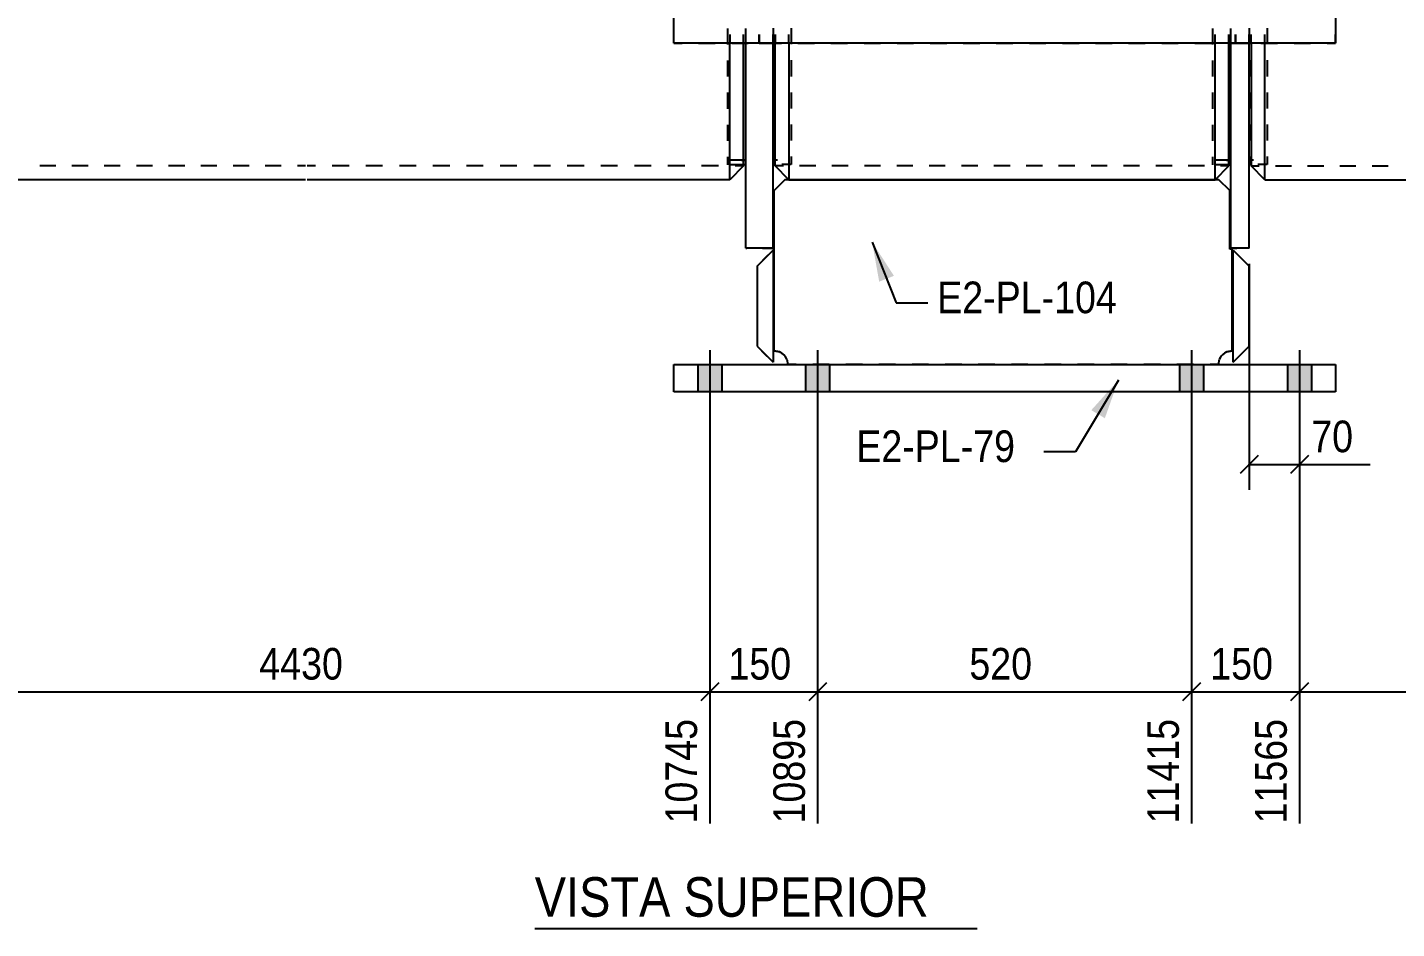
# Model space of a CAD drawing. Header units: millimetres. Extents: x 67 to 383, y 106 to 148.
# Drawn here: x 260.06 to 273.99, y 127.39 to 136.55 of the extents above; entities that cross this region are included whole.
import ezdxf

# ---------------------------------------------------------------- set-up
doc = ezdxf.new("R2010")
doc.units = ezdxf.units.MM
doc.linetypes.add('XKITLINE00', pattern=[0])
doc.styles.add('ARIAL', font='ARIAL.TTF')

msp = doc.modelspace()

# ---------------------------------------------------------------- linework, layer by layer
at = {"color": 2, "linetype": 'XKITLINE00'}
for p, q in [((266.637, 136.396), (266.637, 139.467)), ((273.365, 139.467), (273.365, 136.396)), ((273.365, 136.396), (266.637, 136.396)), ((267.208, 135.006), (267.208, 136.396)), ((267.347, 135.169), (267.347, 136.396)), ((267.369, 134.311), (267.369, 136.396)), ((267.647, 134.311), (267.647, 136.396)), ((267.669, 135.146), (267.669, 136.396)), ((267.808, 136.396), (267.808, 135.006)), ((272.141, 135.006), (272.141, 136.396)), ((272.28, 135.169), (272.28, 136.396)), ((272.302, 134.311), (272.302, 136.396)), ((272.488, 134.311), (272.488, 136.396)), ((272.51, 136.396), (272.51, 135.146)), ((272.648, 135.106), (272.648, 136.396)), ((267.347, 135.146), (267.208, 135.006)), ((267.347, 135.146), (267.347, 135.169)), ((267.369, 135.158), (267.347, 135.158)), ((267.669, 135.16), (267.647, 135.16)), ((267.808, 135.006), (267.669, 135.146)), ((272.141, 135.006), (272.28, 135.146)), ((272.28, 135.146), (272.28, 135.169)), ((272.302, 135.158), (272.28, 135.158)), ((272.51, 135.16), (272.488, 135.16)), ((272.648, 135.006), (272.51, 135.146)), ((272.648, 135.006), (272.648, 135.106)), ((262.892, 135.006), (258.445, 135.006)), ((267.208, 135.006), (262.908, 135.006)), ((267.768, 135.006), (267.658, 134.896)), ((272.181, 135.006), (267.768, 135.006)), ((267.808, 135.006), (272.141, 135.006)), ((272.291, 134.896), (272.181, 135.006)), ((272.648, 135.006), (277.095, 135.006)), ((267.658, 133.266), (267.658, 134.896)), ((272.291, 134.3), (272.291, 134.896)), ((267.647, 134.311), (267.369, 134.311)), ((267.647, 134.29), (267.484, 134.127)), ((267.647, 134.29), (267.647, 134.29)), ((267.647, 134.29), (267.647, 133.15)), ((272.314, 134.3), (272.291, 134.3)), ((272.488, 134.311), (272.302, 134.311)), ((272.314, 133.266), (272.314, 134.3)), ((272.325, 133.149), (272.325, 134.289)), ((272.325, 134.289), (272.488, 134.127)), ((267.484, 134.127), (267.484, 133.312)), ((272.488, 133.312), (272.488, 134.127)), ((267.484, 133.312), (267.647, 133.15)), ((267.484, 133.312), (267.484, 133.312)), ((267.658, 133.266), (267.711, 133.256)), ((272.261, 133.256), (272.314, 133.266)), ((272.325, 133.149), (272.488, 133.312)), ((266.637, 132.849), (266.637, 133.127)), ((266.637, 133.127), (273.365, 133.127)), ((267.787, 133.181), (267.797, 133.127)), ((272.175, 133.127), (272.186, 133.181)), ((273.365, 133.127), (273.365, 132.849)), ((273.365, 132.849), (266.637, 132.849))]:
    msp.add_line(p, q, dxfattribs=at)
at = {"linetype": 'XKITLINE00'}
for p, q in [((266.637, 136.396), (266.637, 136.481)), ((267.186, 136.381), (267.186, 136.544)), ((267.208, 136.481), (267.208, 136.396)), ((267.347, 136.396), (267.347, 136.481)), ((267.369, 136.381), (267.369, 136.544)), ((267.369, 136.396), (267.369, 136.481)), ((267.507, 136.481), (267.507, 136.396)), ((267.507, 136.396), (267.507, 136.481)), ((267.647, 136.546), (267.647, 136.383)), ((267.647, 136.396), (267.647, 136.481)), ((267.647, 136.396), (267.647, 136.481)), ((267.647, 136.481), (267.647, 136.396)), ((267.669, 136.481), (267.669, 136.396)), ((267.808, 136.396), (267.808, 136.481)), ((267.83, 136.546), (267.83, 136.383)), ((272.119, 136.381), (272.119, 136.544)), ((272.141, 136.396), (272.141, 136.481)), ((272.28, 136.396), (272.28, 136.481)), ((272.302, 136.381), (272.302, 136.544)), ((272.302, 136.396), (272.302, 136.481)), ((272.348, 136.481), (272.348, 136.396)), ((272.348, 136.396), (272.348, 136.481)), ((272.488, 136.546), (272.488, 136.383)), ((272.488, 136.396), (272.488, 136.481)), ((272.488, 136.481), (272.488, 136.396)), ((272.488, 136.481), (272.488, 136.396)), ((272.51, 136.396), (272.51, 136.481)), ((272.648, 136.396), (272.648, 136.481)), ((272.671, 136.546), (272.671, 136.383)), ((273.365, 136.396), (273.365, 136.481)), ((266.637, 136.396), (266.721, 136.396)), ((266.89, 136.396), (267.058, 136.396)), ((267.226, 136.396), (267.394, 136.396)), ((267.518, 136.396), (267.369, 136.396)), ((267.432, 136.396), (267.369, 136.396)), ((267.507, 136.396), (267.647, 136.396)), ((267.647, 136.396), (267.507, 136.396)), ((267.507, 136.396), (267.507, 136.396)), ((267.507, 136.396), (267.529, 136.396)), ((267.562, 136.396), (267.731, 136.396)), ((267.647, 136.396), (267.592, 136.396)), ((267.647, 136.396), (267.625, 136.396)), ((267.647, 136.396), (267.647, 136.396)), ((267.899, 136.396), (268.067, 136.396)), ((268.235, 136.396), (268.403, 136.396)), ((268.572, 136.396), (268.74, 136.396)), ((268.908, 136.396), (269.076, 136.396)), ((269.244, 136.396), (269.413, 136.396)), ((269.581, 136.396), (269.749, 136.396)), ((269.917, 136.396), (270.085, 136.396)), ((270.254, 136.396), (270.422, 136.396)), ((270.59, 136.396), (270.758, 136.396)), ((270.926, 136.396), (271.095, 136.396)), ((271.263, 136.396), (271.431, 136.396)), ((271.599, 136.396), (271.767, 136.396)), ((271.936, 136.396), (272.104, 136.396)), ((272.272, 136.396), (272.44, 136.396)), ((272.451, 136.396), (272.302, 136.396)), ((272.348, 136.396), (272.488, 136.396)), ((272.488, 136.396), (272.348, 136.396)), ((272.348, 136.396), (272.348, 136.396)), ((272.348, 136.396), (272.37, 136.396)), ((272.388, 136.396), (272.488, 136.396)), ((272.488, 136.396), (272.466, 136.396)), ((272.488, 136.396), (272.488, 136.396)), ((272.608, 136.396), (272.777, 136.396)), ((272.945, 136.396), (273.113, 136.396)), ((273.281, 136.396), (273.365, 136.396)), ((267.186, 136.055), (267.186, 136.218)), ((267.369, 136.055), (267.369, 136.218)), ((267.647, 136.22), (267.647, 136.057)), ((267.83, 136.22), (267.83, 136.057)), ((272.119, 136.055), (272.119, 136.218)), ((272.302, 136.055), (272.302, 136.218)), ((272.488, 136.22), (272.488, 136.057)), ((272.671, 136.22), (272.671, 136.057)), ((267.186, 135.728), (267.186, 135.892)), ((267.369, 135.728), (267.369, 135.892)), ((267.647, 135.894), (267.647, 135.731)), ((267.83, 135.894), (267.83, 135.731)), ((272.119, 135.728), (272.119, 135.892)), ((272.302, 135.728), (272.302, 135.892)), ((272.488, 135.894), (272.488, 135.731)), ((272.671, 135.894), (272.671, 135.731)), ((267.186, 135.402), (267.186, 135.565)), ((267.369, 135.402), (267.369, 135.565)), ((267.647, 135.568), (267.647, 135.404)), ((267.83, 135.568), (267.83, 135.404)), ((272.119, 135.402), (272.119, 135.565)), ((272.302, 135.402), (272.302, 135.565)), ((272.488, 135.568), (272.488, 135.404)), ((272.671, 135.568), (272.671, 135.404)), ((267.186, 135.158), (267.186, 135.239)), ((267.369, 135.204), (267.208, 135.204)), ((267.325, 135.204), (267.369, 135.204)), ((267.369, 135.158), (267.369, 135.239)), ((267.647, 135.241), (267.647, 135.16)), ((267.691, 135.206), (267.647, 135.206)), ((267.83, 135.241), (267.83, 135.16)), ((272.119, 135.158), (272.119, 135.239)), ((272.302, 135.204), (272.141, 135.204)), ((272.258, 135.204), (272.302, 135.204)), ((272.302, 135.158), (272.302, 135.239)), ((272.488, 135.241), (272.488, 135.16)), ((272.532, 135.206), (272.488, 135.206)), ((272.671, 135.241), (272.671, 135.16)), ((260.353, 135.146), (260.19, 135.146)), ((260.681, 135.146), (260.517, 135.146)), ((261.008, 135.146), (260.845, 135.146)), ((261.336, 135.146), (261.172, 135.146)), ((261.664, 135.146), (261.5, 135.146)), ((261.991, 135.146), (261.827, 135.146)), ((262.319, 135.146), (262.155, 135.146)), ((262.646, 135.146), (262.482, 135.146)), ((262.892, 135.146), (262.81, 135.146)), ((262.993, 135.146), (262.908, 135.146)), ((263.335, 135.146), (263.164, 135.146)), ((263.676, 135.146), (263.505, 135.146)), ((264.018, 135.146), (263.847, 135.146)), ((264.359, 135.146), (264.188, 135.146)), ((264.7, 135.146), (264.53, 135.146)), ((265.042, 135.146), (264.871, 135.146)), ((265.383, 135.146), (265.213, 135.146)), ((265.725, 135.146), (265.554, 135.146)), ((266.066, 135.146), (265.896, 135.146)), ((266.408, 135.146), (266.237, 135.146)), ((266.749, 135.146), (266.578, 135.146)), ((267.091, 135.146), (266.92, 135.146)), ((267.369, 135.158), (267.208, 135.158)), ((267.347, 135.158), (267.208, 135.158)), ((267.347, 135.146), (267.261, 135.146)), ((267.752, 135.146), (267.669, 135.146)), ((267.83, 135.16), (267.735, 135.16)), ((268.081, 135.146), (267.916, 135.146)), ((268.41, 135.146), (268.246, 135.146)), ((268.74, 135.146), (268.575, 135.146)), ((269.069, 135.146), (268.904, 135.146)), ((269.398, 135.146), (269.234, 135.146)), ((269.728, 135.146), (269.563, 135.146)), ((270.057, 135.146), (269.892, 135.146)), ((270.386, 135.146), (270.222, 135.146)), ((270.716, 135.146), (270.551, 135.146)), ((271.045, 135.146), (270.88, 135.146)), ((271.374, 135.146), (271.21, 135.146)), ((271.704, 135.146), (271.539, 135.146)), ((272.033, 135.146), (271.868, 135.146)), ((272.302, 135.158), (272.141, 135.158)), ((272.28, 135.158), (272.141, 135.158)), ((272.28, 135.146), (272.198, 135.146)), ((272.51, 135.146), (272.591, 135.146)), ((272.671, 135.16), (272.575, 135.16)), ((272.648, 135.031), (272.648, 135.106)), ((272.755, 135.146), (272.919, 135.146)), ((273.083, 135.146), (273.247, 135.146)), ((273.41, 135.146), (273.574, 135.146)), ((273.738, 135.146), (273.902, 135.146)), ((268.654, 134.372), (268.897, 133.753)), ((267.369, 134.311), (267.38, 134.311)), ((267.484, 134.127), (267.598, 134.241)), ((267.541, 134.311), (267.647, 134.311)), ((267.647, 134.29), (267.647, 134.195)), ((272.302, 134.311), (272.363, 134.311)), ((267.484, 134.127), (267.484, 134.025)), ((272.488, 134.151), (272.488, 131.852)), ((267.647, 134.005), (267.647, 133.815)), ((267.484, 133.821), (267.484, 133.618)), ((268.897, 133.753), (269.219, 133.753)), ((267.647, 133.625), (267.647, 133.435)), ((267.484, 133.414), (267.484, 133.312)), ((267.647, 133.15), (267.533, 133.263)), ((267.711, 133.256), (267.658, 133.266)), ((267.724, 133.25), (267.711, 133.256)), ((267.711, 133.256), (267.711, 133.256)), ((272.261, 133.256), (272.249, 133.25)), ((272.314, 133.266), (272.261, 133.256)), ((267.647, 133.245), (267.647, 133.15)), ((267.735, 133.243), (267.724, 133.25)), ((267.746, 133.235), (267.735, 133.243)), ((267.756, 133.226), (267.746, 133.235)), ((267.76, 133.222), (267.756, 133.226)), ((267.881, 133.127), (267.797, 133.127)), ((268.218, 133.127), (268.05, 133.127)), ((268.555, 133.127), (268.387, 133.127)), ((268.892, 133.127), (268.723, 133.127)), ((269.228, 133.127), (269.06, 133.127)), ((269.565, 133.127), (269.397, 133.127)), ((269.902, 133.127), (269.734, 133.127)), ((270.239, 133.127), (270.07, 133.127)), ((270.576, 133.127), (270.407, 133.127)), ((270.912, 133.127), (270.744, 133.127)), ((271.249, 133.127), (271.081, 133.127)), ((271.586, 133.127), (271.417, 133.127)), ((271.923, 133.127), (271.754, 133.127)), ((272.175, 133.127), (272.091, 133.127)), ((272.192, 133.193), (272.187, 133.183)), ((272.199, 133.205), (272.192, 133.193)), ((272.207, 133.216), (272.199, 133.205)), ((272.216, 133.226), (272.207, 133.216)), ((272.226, 133.235), (272.216, 133.226)), ((272.237, 133.243), (272.226, 133.235)), ((272.249, 133.25), (272.237, 133.243)), ((271.158, 132.967), (270.724, 132.239)), ((273, 132.436), (273, 131.852)), ((267.003, 132.243), (267.003, 128.459)), ((267.003, 132.243), (267.003, 128.459)), ((268.1, 132.243), (268.1, 128.459)), ((268.1, 132.243), (268.1, 128.459)), ((270.724, 132.239), (270.402, 132.239)), ((271.903, 132.243), (271.903, 128.459)), ((271.903, 132.243), (271.903, 128.459)), ((272.579, 132.2), (272.397, 132.018)), ((273.091, 132.2), (272.909, 132.018)), ((273, 132.243), (273, 128.459)), ((273, 132.243), (273, 128.459)), ((272.488, 132.109), (273, 132.109)), ((273, 132.109), (273.718, 132.109)), ((273, 132.109), (273.718, 132.109)), ((258.796, 129.797), (267.003, 129.797)), ((267.094, 129.888), (266.912, 129.706)), ((267.094, 129.888), (266.923, 129.717)), ((267.003, 129.797), (268.1, 129.797)), ((268.191, 129.888), (268.009, 129.706)), ((268.191, 129.888), (268.02, 129.717)), ((268.1, 129.797), (271.903, 129.797)), ((271.994, 129.888), (271.812, 129.706)), ((271.994, 129.888), (271.822, 129.717)), ((271.903, 129.797), (273, 129.797)), ((273.091, 129.888), (272.909, 129.706)), ((273.091, 129.888), (272.919, 129.717)), ((273, 129.797), (297.899, 129.797))]:
    msp.add_line(p, q, dxfattribs=at)
at = {"color": 3, "linetype": 'XKITLINE00'}
for p, q in [((267.003, 133.273), (267.003, 132.199)), ((267.003, 133.273), (267.003, 132.199)), ((267.003, 133.273), (267.003, 132.199)), ((267.003, 133.273), (267.003, 132.199)), ((268.1, 133.273), (268.1, 132.199)), ((268.1, 133.273), (268.1, 132.199)), ((268.1, 133.273), (268.1, 132.199)), ((268.1, 133.273), (268.1, 132.199)), ((271.903, 133.273), (271.903, 132.199)), ((271.903, 133.273), (271.903, 132.199)), ((271.903, 133.273), (271.903, 132.199)), ((271.903, 133.273), (271.903, 132.199)), ((273, 133.273), (273, 132.199)), ((273, 133.273), (273, 132.199)), ((273, 133.273), (273, 132.199)), ((273, 133.273), (273, 132.199)), ((266.881, 133.127), (266.881, 132.849)), ((266.881, 133.127), (266.881, 132.849)), ((266.881, 133.127), (266.881, 132.849)), ((266.881, 133.127), (266.881, 132.849)), ((267.125, 133.127), (267.125, 132.849)), ((267.125, 133.127), (267.125, 132.849)), ((267.125, 133.127), (267.125, 132.849)), ((267.125, 133.127), (267.125, 132.849)), ((267.978, 133.127), (267.978, 132.849)), ((267.978, 133.127), (267.978, 132.849)), ((267.978, 133.127), (267.978, 132.849)), ((267.978, 133.127), (267.978, 132.849)), ((268.222, 133.127), (268.222, 132.849)), ((268.222, 133.127), (268.222, 132.849)), ((268.222, 133.127), (268.222, 132.849)), ((268.222, 133.127), (268.222, 132.849)), ((271.781, 133.127), (271.781, 132.849)), ((271.781, 133.127), (271.781, 132.849)), ((271.781, 133.127), (271.781, 132.849)), ((271.781, 133.127), (271.781, 132.849)), ((272.025, 133.127), (272.025, 132.849)), ((272.025, 133.127), (272.025, 132.849)), ((272.025, 133.127), (272.025, 132.849)), ((272.025, 133.127), (272.025, 132.849)), ((272.878, 133.127), (272.878, 132.849)), ((272.878, 133.127), (272.878, 132.849)), ((272.878, 133.127), (272.878, 132.849)), ((272.878, 133.127), (272.878, 132.849)), ((273.122, 133.127), (273.122, 132.849)), ((273.122, 133.127), (273.122, 132.849)), ((273.122, 133.127), (273.122, 132.849)), ((273.122, 133.127), (273.122, 132.849))]:
    msp.add_line(p, q, dxfattribs=at)
at = {"color": 5, "linetype": 'XKITLINE00'}
msp.add_line((265.223, 127.389), (269.724, 127.389), dxfattribs=at)
at = {"color": 2, "linetype": 'XKITLINE00'}
for centre, start, end in [((267.658, 133.127), 22.5, 67.5), ((272.314, 133.127), 112.5, 157.5)]:
    msp.add_arc(centre, 0.139, start, end, dxfattribs=at)
for p in [(272.488, 132.109), (273, 132.109)]:
    msp.add_point(p)
at = {"color": 3}
for p in [(267.003, 129.797), (267.003, 129.797), (268.1, 129.797), (268.1, 129.797), (271.903, 129.797), (271.903, 129.797), (273, 129.797), (273, 129.797)]:
    msp.add_point(p, dxfattribs=at)
at = {"linetype": 'Continuous'}
for points in [[(268.654, 134.372), (268.876, 134.028), (268.654, 134.372), (268.726, 133.969)], [(271.158, 132.967), (271.021, 132.58), (271.158, 132.967), (270.883, 132.662)]]:
    msp.add_solid(points, dxfattribs=at)
at = {"color": 3, "linetype": 'Continuous'}
for points in [[(266.881, 132.849), (267.125, 132.849), (267.125, 133.127)], [(266.881, 132.849), (267.125, 133.127), (266.881, 133.127)], [(266.881, 132.849), (267.125, 132.849), (267.125, 133.127)], [(266.881, 132.849), (267.125, 133.127), (266.881, 133.127)], [(266.881, 132.849), (267.125, 132.849), (267.125, 133.127)], [(266.881, 132.849), (267.125, 133.127), (266.881, 133.127)], [(266.881, 132.849), (267.125, 132.849), (267.125, 133.127)], [(266.881, 132.849), (267.125, 133.127), (266.881, 133.127)], [(267.978, 132.849), (268.222, 132.849), (268.222, 133.127)], [(267.978, 132.849), (268.222, 133.127), (267.978, 133.127)], [(267.978, 132.849), (268.222, 132.849), (268.222, 133.127)], [(267.978, 132.849), (268.222, 133.127), (267.978, 133.127)], [(267.978, 132.849), (268.222, 132.849), (268.222, 133.127)], [(267.978, 132.849), (268.222, 133.127), (267.978, 133.127)], [(267.978, 132.849), (268.222, 132.849), (268.222, 133.127)], [(267.978, 132.849), (268.222, 133.127), (267.978, 133.127)], [(271.781, 132.849), (272.025, 132.849), (272.025, 133.127)], [(271.781, 132.849), (272.025, 133.127), (271.781, 133.127)], [(271.781, 132.849), (272.025, 132.849), (272.025, 133.127)], [(271.781, 132.849), (272.025, 133.127), (271.781, 133.127)], [(271.781, 132.849), (272.025, 132.849), (272.025, 133.127)], [(271.781, 132.849), (272.025, 133.127), (271.781, 133.127)], [(271.781, 132.849), (272.025, 132.849), (272.025, 133.127)], [(271.781, 132.849), (272.025, 133.127), (271.781, 133.127)], [(272.878, 132.849), (273.122, 132.849), (273.122, 133.127)], [(272.878, 132.849), (273.122, 133.127), (272.878, 133.127)], [(272.878, 132.849), (273.122, 132.849), (273.122, 133.127)], [(272.878, 132.849), (273.122, 133.127), (272.878, 133.127)], [(272.878, 132.849), (273.122, 132.849), (273.122, 133.127)], [(272.878, 132.849), (273.122, 133.127), (272.878, 133.127)], [(272.878, 132.849), (273.122, 132.849), (273.122, 133.127)], [(272.878, 132.849), (273.122, 133.127), (272.878, 133.127)]]:
    msp.add_solid(points, dxfattribs=at)

# ---------------------------------------------------------------- texts
at = {"color": 3, "style": 'ARIAL', "width": 0.85}
for s, height, p in [('E2-PL-104', 0.3218, (269.316, 133.648)), ('70', 0.3218, (273.12, 132.234)), ('E2-PL-79', 0.3218, (268.493, 132.134)), ('4430', 0.3218, (262.422, 129.922)), ('150', 0.3218, (267.193, 129.922)), ('520', 0.3218, (269.643, 129.922)), ('150', 0.3218, (272.093, 129.922)), ('VISTA SUPERIOR', 0.40221, (265.223, 127.51))]:
    msp.add_text(s, height=height, dxfattribs=at).set_placement(p)
for s, p in [('10745', (266.874, 128.459)), ('10895', (267.971, 128.459)), ('11415', (271.774, 128.459)), ('11565', (272.871, 128.459))]:
    msp.add_text(s, height=0.3218, rotation=90.0002, dxfattribs=at).set_placement(p)

doc.saveas('drawing.dxf')
